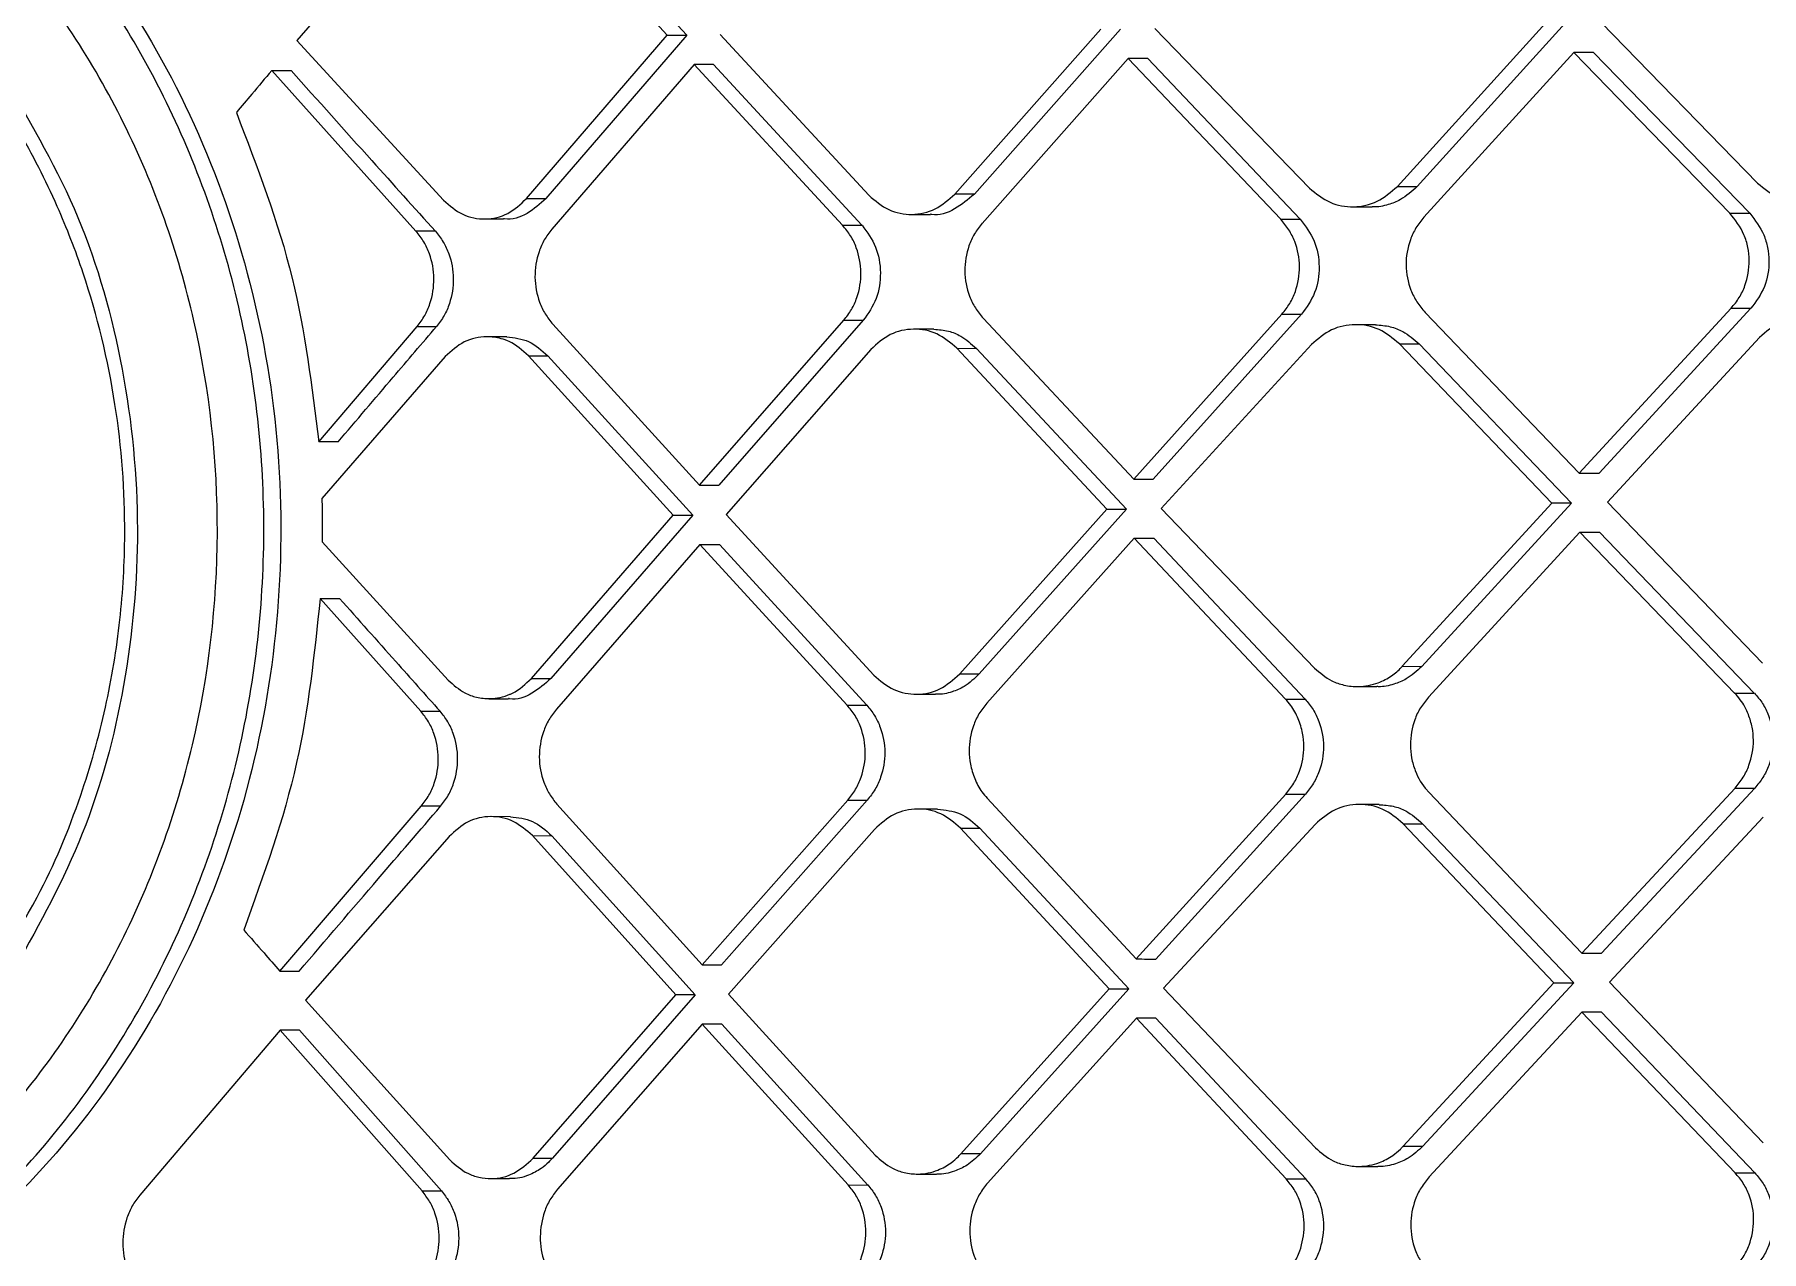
# Model space of a CAD drawing. Extents: x 939 to 1039, y 781 to 934.
# Drawn here: x 1027.015 to 1028.3, y 821.815 to 822.72 of the extents above; entities that cross this region are included whole.
import ezdxf

# ---------------------------------------------------------------- set-up
doc = ezdxf.new("R2010")
doc.units = 0
doc.header["$MEASUREMENT"] = 0
doc.layers.add('1', color=4, linetype='Continuous')

# ---------------------------------------------------------------- blocks, each defined once
blk = doc.blocks.new('Envoy')
at = {"layer": '1', "color": 3, "linetype": 'Continuous', "lineweight": 25}
for p, q in [((88.6616, 23.6634), (88.5565, 23.5415)), ((88.832, 23.5454), (88.7235, 23.6639)), ((88.738, 23.6639), (88.8465, 23.5454)), ((89.046, 23.4273), (89.1545, 23.5499)), ((89.1691, 23.5499), (89.0605, 23.4273)), ((89.1948, 23.5505), (89.3098, 23.4317)), ((89.3752, 23.4329), (89.4854, 23.5544)), ((89.5001, 23.5544), (89.3898, 23.4329)), ((89.5267, 23.555), (89.6431, 23.4353)), ((88.5565, 23.5415), (88.6655, 23.4227)), ((88.7274, 23.424), (88.832, 23.5454)), ((88.8465, 23.5454), (88.7418, 23.4239)), ((88.832, 23.5454), (88.8465, 23.5454)), ((88.8713, 23.546), (88.982, 23.4264)), ((88.852, 23.5237), (88.7461, 23.4011)), ((88.9624, 23.4041), (88.852, 23.5237)), ((88.8665, 23.5237), (88.852, 23.5237)), ((88.8665, 23.5237), (88.9769, 23.4041)), ((89.175, 23.5282), (89.0663, 23.4055)), ((89.1896, 23.5282), (89.175, 23.5282)), ((89.2884, 23.4086), (89.175, 23.5282)), ((89.1896, 23.5282), (89.303, 23.4086)), ((89.5064, 23.5327), (89.3949, 23.41)), ((89.5211, 23.5327), (89.5064, 23.5327)), ((89.6226, 23.4131), (89.5064, 23.5327)), ((89.5211, 23.5327), (89.6373, 23.413)), ((88.6451, 23.3996), (88.5378, 23.5192)), ((88.5378, 23.5192), (88.5522, 23.5192)), ((88.7274, 23.424), (88.7418, 23.4239)), ((89.0605, 23.4273), (89.046, 23.4273)), ((89.3752, 23.4329), (89.3898, 23.4329)), ((88.6958, 23.4089), (88.7103, 23.4089)), ((89.0135, 23.4122), (89.028, 23.4122)), ((89.2884, 23.4086), (89.303, 23.4086)), ((89.3418, 23.4178), (89.3565, 23.4178)), ((89.6226, 23.4131), (89.6373, 23.413)), ((88.6596, 23.3996), (88.6451, 23.3996)), ((88.9624, 23.4041), (88.9769, 23.4041)), ((88.747, 23.3304), (88.856, 23.2107)), ((88.856, 23.2107), (88.9634, 23.3334)), ((88.9779, 23.3334), (88.8705, 23.2107)), ((88.9634, 23.3334), (88.9778, 23.3334)), ((89.0672, 23.3348), (89.1791, 23.2152)), ((89.1791, 23.2152), (89.2893, 23.3379)), ((89.3039, 23.3379), (89.1936, 23.2152)), ((89.2893, 23.3379), (89.3039, 23.3379)), ((89.3958, 23.3393), (89.5105, 23.2197)), ((89.5105, 23.2197), (89.6235, 23.3424)), ((89.6382, 23.3423), (89.5252, 23.2197)), ((89.6235, 23.3424), (89.6382, 23.3423)), ((88.5728, 23.2429), (88.646, 23.3289)), ((88.646, 23.3289), (88.6604, 23.3289)), ((88.7126, 23.3211), (88.6981, 23.3211)), ((89.0304, 23.3267), (89.0159, 23.3268)), ((89.3589, 23.3301), (89.3443, 23.3301)), ((89.6446, 23.3206), (89.5314, 23.198)), ((88.6669, 23.3064), (88.5751, 23.2009)), ((88.7289, 23.3069), (88.7433, 23.3069)), ((88.8365, 23.1885), (88.7289, 23.3069)), ((88.7433, 23.3069), (88.851, 23.1885)), ((88.9835, 23.3117), (88.8758, 23.189)), ((89.0475, 23.3126), (89.062, 23.3125)), ((89.1591, 23.193), (89.0475, 23.3126)), ((89.062, 23.3125), (89.1737, 23.1929)), ((89.3113, 23.3154), (89.1994, 23.1935)), ((89.3767, 23.3159), (89.3913, 23.3159)), ((89.49, 23.1974), (89.3767, 23.3159)), ((89.3913, 23.3159), (89.5047, 23.1974)), ((88.5872, 23.2429), (88.5728, 23.2429)), ((89.1791, 23.2152), (89.1936, 23.2152)), ((89.5105, 23.2197), (89.5252, 23.2197)), ((88.856, 23.2107), (88.8705, 23.2107)), ((88.8758, 23.189), (88.9856, 23.0694)), ((89.0496, 23.0703), (89.1591, 23.193)), ((89.1737, 23.1929), (89.0641, 23.0703)), ((89.1591, 23.193), (89.1736, 23.1929)), ((89.1994, 23.1935), (89.3135, 23.0747)), ((89.3788, 23.076), (89.49, 23.1974)), ((89.5047, 23.1974), (89.3934, 23.0759)), ((89.5047, 23.1974), (89.49, 23.1974)), ((89.5314, 23.198), (89.6468, 23.0784)), ((88.731, 23.067), (88.8365, 23.1885)), ((88.851, 23.1884), (88.7455, 23.067)), ((88.8365, 23.1885), (88.851, 23.1884)), ((88.5754, 23.1686), (88.6691, 23.0658)), ((88.8564, 23.1667), (88.7496, 23.0441)), ((88.9659, 23.0471), (88.8564, 23.1667)), ((88.8564, 23.1667), (88.8708, 23.1667)), ((88.8708, 23.1667), (88.9804, 23.0471)), ((89.1795, 23.1712), (89.0697, 23.0486)), ((89.2919, 23.0516), (89.1795, 23.1712)), ((89.1795, 23.1712), (89.194, 23.1712)), ((89.194, 23.1712), (89.3065, 23.0516)), ((89.5109, 23.1757), (89.3984, 23.0531)), ((89.5109, 23.1757), (89.5256, 23.1757)), ((89.626, 23.0561), (89.5109, 23.1757)), ((89.5256, 23.1757), (89.6407, 23.0561)), ((88.6486, 23.0426), (88.5738, 23.1265)), ((89.3788, 23.076), (89.3934, 23.0759)), ((88.731, 23.067), (88.7455, 23.067)), ((89.0496, 23.0703), (89.0641, 23.0703)), ((89.3454, 23.0609), (89.36, 23.0609)), ((88.6994, 23.0519), (88.7139, 23.0519)), ((89.0172, 23.0552), (89.0316, 23.0552)), ((89.2919, 23.0516), (89.3064, 23.0516)), ((89.626, 23.0561), (89.6407, 23.0561)), ((88.6486, 23.0426), (88.663, 23.0426)), ((88.9659, 23.0471), (88.9804, 23.0471)), ((89.5124, 22.8627), (89.6264, 22.9854)), ((89.6411, 22.9854), (89.527, 22.8627)), ((89.6264, 22.9854), (89.6411, 22.9854)), ((88.5439, 22.8493), (88.649, 22.9719)), ((88.6634, 22.9719), (88.649, 22.9719)), ((88.75, 22.9734), (88.858, 22.8538)), ((88.858, 22.8538), (88.9663, 22.9764)), ((88.9808, 22.9764), (88.8725, 22.8538)), ((88.9663, 22.9764), (88.9808, 22.9764)), ((89.0701, 22.9779), (89.181, 22.8583)), ((89.181, 22.8583), (89.2922, 22.9809)), ((89.3068, 22.9809), (89.1956, 22.8582)), ((89.2922, 22.9809), (89.3068, 22.9809)), ((89.3617, 22.9731), (89.3471, 22.9731)), ((89.3987, 22.9824), (89.5124, 22.8627)), ((88.7155, 22.9641), (88.7011, 22.9642)), ((89.0332, 22.9698), (89.0187, 22.9698)), ((89.314, 22.9584), (89.2012, 22.8365)), ((89.3794, 22.9589), (89.394, 22.9589)), ((89.4917, 22.8405), (89.3794, 22.9589)), ((89.394, 22.9589), (89.5064, 22.8404)), ((89.6473, 22.9637), (89.5331, 22.841)), ((88.6697, 22.9494), (88.563, 22.8276)), ((88.8385, 22.8315), (88.7317, 22.95)), ((88.7317, 22.95), (88.7461, 22.9499)), ((88.7461, 22.9499), (88.8529, 22.8315)), ((88.9862, 22.9547), (88.8777, 22.8321)), ((89.0502, 22.9556), (89.0647, 22.9556)), ((89.1609, 22.836), (89.0502, 22.9556)), ((89.0647, 22.9556), (89.1755, 22.836)), ((89.5124, 22.8627), (89.527, 22.8627)), ((88.5439, 22.8493), (88.5583, 22.8493)), ((88.858, 22.8538), (88.8725, 22.8538)), ((88.7322, 22.71), (88.8385, 22.8315)), ((88.8529, 22.8315), (88.7466, 22.71)), ((88.8529, 22.8315), (88.8385, 22.8315)), ((88.8777, 22.8321), (88.9866, 22.7124)), ((89.0505, 22.7133), (89.1609, 22.836)), ((89.1755, 22.836), (89.065, 22.7133)), ((89.1609, 22.836), (89.1754, 22.836)), ((89.2012, 22.8365), (89.3142, 22.7178)), ((89.3795, 22.719), (89.4917, 22.8405)), ((89.5064, 22.8404), (89.3942, 22.719)), ((89.4917, 22.8405), (89.5064, 22.8404)), ((89.5331, 22.841), (89.6474, 22.7214)), ((88.563, 22.8276), (88.6702, 22.7088)), ((89.5124, 22.8187), (89.3989, 22.6961)), ((89.6265, 22.6991), (89.5124, 22.8187)), ((89.5271, 22.8187), (89.5124, 22.8187)), ((89.5271, 22.8187), (89.6412, 22.6991)), ((88.544, 22.8053), (88.4396, 22.6826)), ((88.6496, 22.6857), (88.544, 22.8053)), ((88.5584, 22.8053), (88.544, 22.8053)), ((88.5584, 22.8053), (88.6641, 22.6857)), ((88.8581, 22.8098), (88.7505, 22.6871)), ((88.9667, 22.6902), (88.8581, 22.8098)), ((88.8726, 22.8098), (88.8581, 22.8098)), ((88.8726, 22.8098), (88.9812, 22.6901)), ((89.1811, 22.8143), (89.0704, 22.6916)), ((89.2924, 22.6946), (89.1811, 22.8143)), ((89.1956, 22.8142), (89.1811, 22.8143)), ((89.307, 22.6946), (89.1956, 22.8142)), ((89.3795, 22.719), (89.3942, 22.719)), ((88.7322, 22.71), (88.7466, 22.71)), ((89.065, 22.7133), (89.0505, 22.7133)), ((89.346, 22.7039), (89.3606, 22.7039)), ((88.7004, 22.6949), (88.7148, 22.6949)), ((88.9667, 22.6902), (88.9812, 22.6901)), ((89.0179, 22.6982), (89.0324, 22.6982)), ((89.2924, 22.6946), (89.307, 22.6946)), ((89.6265, 22.6991), (89.6412, 22.6991)), ((88.6496, 22.6857), (88.664, 22.6857))]:
    blk.add_line(p, q, dxfattribs=at)
for points, knots in [([(87.5349, 22.8516), (87.5162, 22.903), (87.4789, 23.0056), (87.4639, 23.177), (87.4802, 23.3468), (87.5304, 23.5054), (87.6111, 23.6413), (87.7179, 23.7454), (87.8443, 23.8105), (87.9822, 23.8328), (88.1229, 23.8105), (88.2565, 23.7448), (88.3729, 23.64), (88.4628, 23.5037), (88.5196, 23.3452), (88.5384, 23.1752), (88.5183, 23.0052), (88.4605, 22.8468), (88.37, 22.7108), (88.2537, 22.6064), (88.1202, 22.541), (87.9797, 22.5189), (87.8416, 22.5413), (87.7161, 22.6074), (87.6083, 22.7106), (87.5593, 22.8046), (87.5349, 22.8516)], [0, 0, 0, 0, 0.041607, 0.083241, 0.124868, 0.166463, 0.208051, 0.249701, 0.291426, 0.333201, 0.374969, 0.4167, 0.458391, 0.500024, 0.541607, 0.583193, 0.624799, 0.666416, 0.708056, 0.749713, 0.791382, 0.833124, 0.874939, 0.916727, 0.958401, 1, 1, 1, 1]), ([(87.9883, 23.8226), (88.0029, 23.8236), (88.0521, 23.8271), (88.1367, 23.8067), (88.2372, 23.7626), (88.3293, 23.6944), (88.4091, 23.6064), (88.4733, 23.502), (88.5187, 23.3852), (88.5437, 23.2603), (88.5468, 23.1323), (88.5283, 23.0058), (88.4888, 22.8859), (88.43, 22.7771), (88.3545, 22.6835), (88.2659, 22.6086), (88.1677, 22.5565), (88.0718, 22.5276), (88.0102, 22.5281), (87.9834, 22.5283)], [0, 0, 0, 0, 0.0260171, 0.0879202, 0.149462, 0.2113489, 0.2730527, 0.3347557, 0.39663, 0.4581783, 0.5200922, 0.5816921, 0.6434798, 0.7053165, 0.7669398, 0.8288424, 0.8903737, 0.9522569, 1, 1, 1, 1]), ([(87.5617, 22.8715), (87.5442, 22.9197), (87.509, 23.016), (87.4948, 23.177), (87.5102, 23.3363), (87.5575, 23.4852), (87.6336, 23.6127), (87.7341, 23.7103), (87.853, 23.7714), (87.9826, 23.7924), (88.1145, 23.7714), (88.2397, 23.7097), (88.3486, 23.6115), (88.4328, 23.4836), (88.4858, 23.3348), (88.5034, 23.1752), (88.4847, 23.0157), (88.4306, 22.867), (88.3459, 22.7394), (88.2371, 22.6414), (88.112, 22.58), (87.9801, 22.5593), (87.8504, 22.5804), (87.7324, 22.6424), (87.6309, 22.7392), (87.5848, 22.8274), (87.5617, 22.8715)], [0, 0, 0, 0, 0.04161, 0.083271, 0.124923, 0.166513, 0.208077, 0.24971, 0.291446, 0.33324, 0.375013, 0.416729, 0.458406, 0.500035, 0.541625, 0.583217, 0.624828, 0.666452, 0.708096, 0.749746, 0.791398, 0.83314, 0.87497, 0.916762, 0.958421, 1, 1, 1, 1]), ([(88.3044, 22.8133), (88.3253, 22.8426), (88.3616, 22.8937), (88.3954, 22.9746), (88.4151, 23.0443), (88.4259, 23.1096), (88.4302, 23.1853), (88.4236, 23.2728), (88.4038, 23.3545), (88.3776, 23.4221), (88.3484, 23.4791), (88.3078, 23.5388), (88.26, 23.5906), (88.2139, 23.6281), (88.1728, 23.6545), (88.1341, 23.6741), (88.0939, 23.6892), (88.0544, 23.6994), (88.0016, 23.7071), (87.9344, 23.7056), (87.8661, 23.6882), (87.8096, 23.6618), (87.7622, 23.6319), (87.7323, 23.6041), (87.7165, 23.5893)], [0, 0, 0, 0, 0.071766, 0.125006, 0.16829, 0.20998, 0.250059, 0.311062, 0.374943, 0.40926, 0.450926, 0.499892, 0.552971, 0.594624, 0.624816, 0.657689, 0.689469, 0.720168, 0.749799, 0.811121, 0.874697, 0.911519, 0.953228, 1, 1, 1, 1]), ([(88.3406, 23.5109), (88.3596, 23.4782), (88.3977, 23.4127), (88.4299, 23.2978), (88.4416, 23.1789), (88.4308, 23.0611), (88.4008, 22.9492), (88.3652, 22.8847), (88.3475, 22.8526)], [0, 0, 0, 0, 0.1693051, 0.3385532, 0.5080004, 0.6724765, 0.8365344, 1, 1, 1, 1]), ([(88.5378, 23.5192), (88.5329, 23.5134), (88.5241, 23.503), (88.5153, 23.4925), (88.5115, 23.4879)], [0, 0, 0, 0, 0.56, 1, 1, 1, 1]), ([(88.5522, 23.5192), (88.5722, 23.4969), (88.6079, 23.457), (88.6438, 23.4171), (88.6596, 23.3996)], [0, 0, 0, 0, 0.5600016, 1, 1, 1, 1]), ([(88.5115, 23.4879), (88.5271, 23.4474), (88.5573, 23.3689), (88.5677, 23.284), (88.5728, 23.2429)], [0, 0, 0, 0, 0.516293, 1, 1, 1, 1]), ([(89.6431, 23.4353), (89.6481, 23.4313), (89.6581, 23.4232), (89.6769, 23.42), (89.6957, 23.4237), (89.7055, 23.432), (89.7104, 23.4362)], [0, 0, 0, 0, 0.249543, 0.499845, 0.750231, 1, 1, 1, 1]), ([(88.6655, 23.4227), (88.6701, 23.4188), (88.6793, 23.4108), (88.6967, 23.4077), (88.714, 23.4115), (88.7229, 23.4198), (88.7274, 23.424)], [0, 0, 0, 0, 0.250054, 0.49996, 0.749898, 1, 1, 1, 1]), ([(88.7419, 23.4239), (88.7374, 23.42), (88.7284, 23.412), (88.7164, 23.4077), (88.7105, 23.409), (88.7103, 23.409)], [0, 0, 0, 0, 0.488505, 0.976968, 1, 1, 1, 1]), ([(88.982, 23.4264), (88.9868, 23.4223), (88.9963, 23.4143), (89.0141, 23.411), (89.0319, 23.4148), (89.0413, 23.4231), (89.046, 23.4273)], [0, 0, 0, 0, 0.250008, 0.500006, 0.750015, 1, 1, 1, 1]), ([(89.0605, 23.4273), (89.0558, 23.4233), (89.0465, 23.4153), (89.0342, 23.411), (89.0282, 23.4123), (89.028, 23.4123)], [0, 0, 0, 0, 0.491461, 0.982874, 1, 1, 1, 1]), ([(89.3098, 23.4317), (89.3147, 23.4277), (89.3246, 23.4198), (89.3427, 23.4167), (89.3607, 23.4205), (89.3704, 23.4288), (89.3752, 23.4329)], [0, 0, 0, 0, 0.249989, 0.499984, 0.74999, 1, 1, 1, 1]), ([(89.3898, 23.4329), (89.3859, 23.4293), (89.3794, 23.4234), (89.368, 23.4191), (89.3607, 23.4174), (89.3568, 23.4179), (89.3565, 23.4179)], [0, 0, 0, 0, 0.410233, 0.674148, 0.976762, 1, 1, 1, 1]), ([(89.2893, 23.3379), (89.2914, 23.3405), (89.2954, 23.3456), (89.3008, 23.3574), (89.3036, 23.3734), (89.3004, 23.3894), (89.2947, 23.401), (89.2905, 23.406), (89.2884, 23.4086)], [0, 0, 0, 0, 0.131139, 0.258291, 0.500043, 0.740588, 0.868017, 1, 1, 1, 1]), ([(89.303, 23.4086), (89.3069, 23.4034), (89.3146, 23.3932), (89.318, 23.3733), (89.315, 23.3534), (89.3076, 23.343), (89.3039, 23.3379)], [0, 0, 0, 0, 0.252097, 0.50205, 0.751005, 1, 1, 1, 1]), ([(89.3949, 23.41), (89.3928, 23.4075), (89.3888, 23.4024), (89.3833, 23.3906), (89.3805, 23.3745), (89.3837, 23.3584), (89.3895, 23.3468), (89.3937, 23.3418), (89.3958, 23.3393)], [0, 0, 0, 0, 0.130018, 0.256789, 0.500066, 0.742323, 0.869316, 1, 1, 1, 1]), ([(89.6235, 23.3424), (89.6256, 23.3449), (89.6298, 23.35), (89.6353, 23.3618), (89.6376, 23.3749), (89.6362, 23.3877), (89.6325, 23.4004), (89.6265, 23.408), (89.6226, 23.4131)], [0, 0, 0, 0, 0.131317, 0.258484, 0.500136, 0.624142, 0.750268, 1, 1, 1, 1]), ([(89.6373, 23.413), (89.6413, 23.4079), (89.6472, 23.4003), (89.6508, 23.3875), (89.6522, 23.3746), (89.6496, 23.3578), (89.642, 23.3475), (89.6382, 23.3423)], [0, 0, 0, 0, 0.251855, 0.377357, 0.502432, 0.750847, 1, 1, 1, 1]), ([(88.646, 23.3289), (88.648, 23.3315), (88.6519, 23.3366), (88.6569, 23.3484), (88.6595, 23.3644), (88.6566, 23.3804), (88.6512, 23.392), (88.6472, 23.3971), (88.6451, 23.3996)], [0, 0, 0, 0, 0.131257, 0.258488, 0.499982, 0.739684, 0.867389, 1, 1, 1, 1]), ([(88.6596, 23.3996), (88.6616, 23.397), (88.6656, 23.392), (88.671, 23.3804), (88.674, 23.3644), (88.6714, 23.3484), (88.6663, 23.3366), (88.6624, 23.3315), (88.6604, 23.3289)], [0, 0, 0, 0, 0.132318, 0.259837, 0.499547, 0.741761, 0.869008, 1, 1, 1, 1]), ([(88.7461, 23.4011), (88.7442, 23.3985), (88.7403, 23.3935), (88.7352, 23.3817), (88.7325, 23.3655), (88.7356, 23.3494), (88.741, 23.3378), (88.745, 23.3329), (88.747, 23.3304)], [0, 0, 0, 0, 0.128885, 0.255361, 0.499984, 0.743216, 0.870045, 1, 1, 1, 1]), ([(88.9634, 23.3334), (88.9654, 23.336), (88.9693, 23.3411), (88.9746, 23.3529), (88.9772, 23.3689), (88.9742, 23.3849), (88.9687, 23.3965), (88.9645, 23.4016), (88.9625, 23.4041)], [0, 0, 0, 0, 0.131075, 0.258236, 0.500008, 0.740352, 0.867853, 1, 1, 1, 1]), ([(88.977, 23.4041), (88.9807, 23.3989), (88.9883, 23.3887), (88.9916, 23.3688), (88.9887, 23.3489), (88.9815, 23.3385), (88.9779, 23.3334)], [0, 0, 0, 0, 0.252153, 0.502434, 0.751488, 1, 1, 1, 1]), ([(89.0663, 23.4056), (89.0643, 23.403), (89.0603, 23.3979), (89.055, 23.3862), (89.0523, 23.37), (89.0554, 23.3539), (89.061, 23.3423), (89.0651, 23.3374), (89.0672, 23.3348)], [0, 0, 0, 0, 0.12946, 0.256076, 0.500049, 0.742729, 0.86964, 1, 1, 1, 1]), ([(89.7119, 23.3215), (89.7069, 23.3256), (89.6969, 23.3337), (89.678, 23.3369), (89.6593, 23.3332), (89.6495, 23.3248), (89.6446, 23.3206)], [0, 0, 0, 0, 0.249629, 0.499949, 0.750369, 1, 1, 1, 1]), ([(88.5872, 23.2429), (88.6008, 23.2589), (88.6252, 23.2876), (88.6497, 23.3163), (88.6604, 23.3289)], [0, 0, 0, 0, 0.5599929, 1, 1, 1, 1]), ([(88.7289, 23.3069), (88.7243, 23.311), (88.7181, 23.3165), (88.7071, 23.3204), (88.6957, 23.3219), (88.6804, 23.3187), (88.6714, 23.3105), (88.6669, 23.3064)], [0, 0, 0, 0, 0.249822, 0.342026, 0.50058, 0.750218, 1, 1, 1, 1]), ([(88.7126, 23.321), (88.7182, 23.3204), (88.7296, 23.3192), (88.7387, 23.311), (88.7433, 23.3069)], [0, 0, 0, 0, 0.494264, 1, 1, 1, 1]), ([(89.0475, 23.3126), (89.0427, 23.3166), (89.0332, 23.3247), (89.0152, 23.3279), (88.9973, 23.3242), (88.9881, 23.3159), (88.9835, 23.3117)], [0, 0, 0, 0, 0.249978, 0.499998, 0.75004, 1, 1, 1, 1]), ([(89.0304, 23.3267), (89.034, 23.3264), (89.0409, 23.3259), (89.052, 23.3214), (89.0582, 23.3159), (89.062, 23.3125)], [0, 0, 0, 0, 0.313461, 0.591955, 1, 1, 1, 1]), ([(89.3767, 23.3159), (89.3718, 23.3199), (89.3622, 23.328), (89.3439, 23.3312), (89.3256, 23.3277), (89.3161, 23.3195), (89.3113, 23.3154)], [0, 0, 0, 0, 0.249829, 0.499997, 0.750175, 1, 1, 1, 1]), ([(89.3589, 23.33), (89.3626, 23.3298), (89.3696, 23.3292), (89.381, 23.3248), (89.3874, 23.3192), (89.3913, 23.3159)], [0, 0, 0, 0, 0.312783, 0.588941, 1, 1, 1, 1]), ([(88.5751, 23.2009), (88.5753, 23.1948), (88.5755, 23.1841), (88.5754, 23.1733), (88.5754, 23.1686)], [0, 0, 0, 0, 0.559902, 1, 1, 1, 1]), ([(88.5738, 23.1265), (88.5695, 23.0853), (88.5606, 23.0001), (88.5319, 22.9208), (88.517, 22.8798)], [0, 0, 0, 0, 0.483353, 1, 1, 1, 1]), ([(88.5738, 23.1265), (88.5765, 23.1265), (88.5814, 23.1265), (88.5862, 23.1265), (88.5882, 23.1265)], [0, 0, 0, 0, 0.570029, 1, 1, 1, 1]), ([(88.5882, 23.1265), (88.6022, 23.1108), (88.6271, 23.0829), (88.652, 23.0549), (88.663, 23.0426)], [0, 0, 0, 0, 0.560003, 1, 1, 1, 1]), ([(89.3135, 23.0747), (89.3176, 23.0712), (89.3243, 23.0655), (89.3358, 23.0616), (89.3476, 23.0603), (89.3599, 23.0627), (89.3705, 23.0683), (89.3763, 23.073), (89.3786, 23.0757), (89.3788, 23.0759)], [0, 0, 0, 0, 0.215227, 0.348991, 0.499918, 0.706335, 0.858645, 0.985049, 1, 1, 1, 1]), ([(89.3934, 23.0759), (89.3897, 23.0725), (89.3834, 23.0667), (89.3721, 23.0623), (89.3646, 23.0605), (89.3604, 23.0609), (89.36, 23.061)], [0, 0, 0, 0, 0.390639, 0.656668, 0.969375, 1, 1, 1, 1]), ([(88.6691, 23.0658), (88.673, 23.0622), (88.6794, 23.0565), (88.6904, 23.0526), (88.7018, 23.0513), (88.7109, 23.0533), (88.7216, 23.0581), (88.7266, 23.0628), (88.731, 23.067)], [0, 0, 0, 0, 0.219591, 0.352497, 0.50052, 0.720236, 0.750392, 1, 1, 1, 1]), ([(88.7455, 23.067), (88.741, 23.063), (88.732, 23.055), (88.72, 23.0507), (88.7142, 23.052), (88.7139, 23.0521)], [0, 0, 0, 0, 0.488513, 0.977021, 1, 1, 1, 1]), ([(88.9856, 23.0694), (88.9904, 23.0654), (89, 23.0573), (89.0178, 23.0541), (89.0355, 23.0578), (89.0449, 23.0661), (89.0496, 23.0703)], [0, 0, 0, 0, 0.250012, 0.500003, 0.750002, 1, 1, 1, 1]), ([(89.0641, 23.0703), (89.0606, 23.0669), (89.0545, 23.0611), (89.0434, 23.0566), (89.036, 23.0548), (89.0319, 23.0553), (89.0316, 23.0553)], [0, 0, 0, 0, 0.385987, 0.654333, 0.972398, 1, 1, 1, 1]), ([(89.0697, 23.0486), (89.0677, 23.046), (89.0637, 23.0409), (89.0583, 23.0291), (89.056, 23.0161), (89.0573, 23.0027), (89.0605, 22.9922), (89.0649, 22.9837), (89.0687, 22.9794), (89.0701, 22.9779)], [0, 0, 0, 0, 0.130549, 0.257424, 0.4994, 0.624508, 0.769366, 0.919257, 1, 1, 1, 1]), ([(89.2922, 22.9809), (89.2943, 22.9835), (89.2984, 22.9886), (89.3039, 23.0004), (89.3062, 23.0134), (89.3049, 23.0268), (89.3017, 23.0372), (89.2972, 23.0457), (89.2933, 23.0501), (89.2919, 23.0516)], [0, 0, 0, 0, 0.132157, 0.259616, 0.499695, 0.624346, 0.768813, 0.918076, 1, 1, 1, 1]), ([(89.3065, 23.0516), (89.3086, 23.0491), (89.3127, 23.0441), (89.3183, 23.0325), (89.3214, 23.0165), (89.3185, 23.0004), (89.313, 22.9886), (89.3089, 22.9835), (89.3068, 22.9809)], [0, 0, 0, 0, 0.130676, 0.257652, 0.499947, 0.740109, 0.867664, 1, 1, 1, 1]), ([(89.3984, 23.0531), (89.3963, 23.0505), (89.3921, 23.0454), (89.3866, 23.0336), (89.3843, 23.0206), (89.3855, 23.0077), (89.389, 22.9958), (89.3937, 22.9873), (89.3982, 22.9828), (89.3987, 22.9823)], [0, 0, 0, 0, 0.130912, 0.257907, 0.49965, 0.624457, 0.750309, 0.974639, 1, 1, 1, 1]), ([(89.6264, 22.9854), (89.6285, 22.988), (89.6327, 22.9931), (89.6383, 23.0049), (89.6407, 23.0179), (89.6394, 23.0307), (89.6363, 23.0411), (89.6318, 23.0498), (89.6275, 23.0545), (89.626, 23.0561)], [0, 0, 0, 0, 0.132146, 0.259548, 0.499794, 0.623974, 0.749821, 0.914247, 1, 1, 1, 1]), ([(89.6408, 23.0561), (89.6429, 23.0535), (89.6472, 23.0486), (89.6529, 23.0369), (89.656, 23.0209), (89.653, 23.0048), (89.6474, 22.993), (89.6432, 22.988), (89.6411, 22.9854)], [0, 0, 0, 0, 0.131252, 0.258533, 0.500644, 0.740756, 0.868047, 1, 1, 1, 1]), ([(88.649, 22.9719), (88.651, 22.9746), (88.655, 22.9797), (88.6601, 22.9915), (88.6628, 23.0076), (88.6599, 23.0235), (88.6546, 23.0351), (88.6506, 23.0401), (88.6486, 23.0426)], [0, 0, 0, 0, 0.133124, 0.260967, 0.500014, 0.742105, 0.869212, 1, 1, 1, 1]), ([(88.6634, 22.9719), (88.6654, 22.9745), (88.6694, 22.9797), (88.6745, 22.9915), (88.6761, 23.0012), (88.6761, 23.0138), (88.6743, 23.0235), (88.669, 23.0351), (88.665, 23.0401), (88.663, 23.0426)], [0, 0, 0, 0, 0.132802, 0.260487, 0.499597, 0.499627, 0.742388, 0.869451, 1, 1, 1, 1]), ([(88.7496, 23.0441), (88.7476, 23.0415), (88.7437, 23.0364), (88.7385, 23.0247), (88.7357, 23.0085), (88.7387, 22.9924), (88.7441, 22.9808), (88.748, 22.9759), (88.75, 22.9734)], [0, 0, 0, 0, 0.130361, 0.257291, 0.499988, 0.745186, 0.871515, 1, 1, 1, 1]), ([(88.9663, 22.9764), (88.9684, 22.979), (88.9724, 22.9842), (88.9777, 22.996), (88.9805, 23.012), (88.9775, 23.028), (88.972, 23.0396), (88.968, 23.0446), (88.9659, 23.0471)], [0, 0, 0, 0, 0.132496, 0.260137, 0.500011, 0.742218, 0.869279, 1, 1, 1, 1]), ([(88.9804, 23.0471), (88.9825, 23.0446), (88.9865, 23.0396), (88.992, 23.028), (88.995, 23.012), (88.9922, 22.996), (88.9869, 22.9842), (88.9829, 22.979), (88.9808, 22.9764)], [0, 0, 0, 0, 0.130506, 0.257477, 0.499942, 0.739866, 0.867519, 1, 1, 1, 1]), ([(88.5583, 22.8493), (88.5779, 22.8722), (88.6128, 22.9131), (88.648, 22.9539), (88.6634, 22.9719)], [0, 0, 0, 0, 0.560001, 1, 1, 1, 1]), ([(89.3794, 22.9589), (89.3746, 22.963), (89.3649, 22.971), (89.3467, 22.9743), (89.3284, 22.9707), (89.3188, 22.9625), (89.314, 22.9584)], [0, 0, 0, 0, 0.249905, 0.500157, 0.750201, 1, 1, 1, 1]), ([(89.3617, 22.973), (89.3652, 22.9728), (89.372, 22.9724), (89.3834, 22.9681), (89.39, 22.9624), (89.394, 22.9589)], [0, 0, 0, 0, 0.296217, 0.570288, 1, 1, 1, 1]), ([(88.7317, 22.95), (88.7271, 22.954), (88.718, 22.962), (88.7007, 22.9653), (88.6833, 22.9617), (88.6743, 22.9535), (88.6697, 22.9494)], [0, 0, 0, 0, 0.250119, 0.500082, 0.749944, 1, 1, 1, 1]), ([(88.7154, 22.9641), (88.7211, 22.9634), (88.7324, 22.9622), (88.7415, 22.9541), (88.7461, 22.9499)], [0, 0, 0, 0, 0.494216, 1, 1, 1, 1]), ([(89.0502, 22.9556), (89.0455, 22.9596), (89.0361, 22.9677), (89.0181, 22.9709), (89.0002, 22.9672), (88.9909, 22.9589), (88.9862, 22.9547)], [0, 0, 0, 0, 0.250031, 0.500117, 0.75004, 1, 1, 1, 1]), ([(89.0332, 22.9696), (89.0389, 22.9691), (89.0506, 22.9679), (89.06, 22.9597), (89.0647, 22.9556)], [0, 0, 0, 0, 0.491179, 1, 1, 1, 1]), ([(88.517, 22.8798), (88.522, 22.8741), (88.531, 22.8639), (88.5399, 22.8538), (88.5439, 22.8493)], [0, 0, 0, 0, 0.559976, 1, 1, 1, 1]), ([(89.181, 22.8583), (89.1837, 22.8583), (89.1886, 22.8582), (89.1934, 22.8582), (89.1956, 22.8582)], [0, 0, 0, 0, 0.560011, 1, 1, 1, 1]), ([(89.3142, 22.7178), (89.3184, 22.7142), (89.3252, 22.7084), (89.3367, 22.7046), (89.3485, 22.7033), (89.3607, 22.7058), (89.3708, 22.7111), (89.3763, 22.7157), (89.3788, 22.7181), (89.3795, 22.7189), (89.3795, 22.719)], [0, 0, 0, 0, 0.220771, 0.353185, 0.500058, 0.709656, 0.863013, 0.959863, 0.995284, 1, 1, 1, 1]), ([(89.3942, 22.719), (89.3907, 22.7158), (89.3846, 22.7101), (89.3732, 22.7054), (89.3654, 22.7035), (89.3609, 22.704), (89.3606, 22.704)], [0, 0, 0, 0, 0.363047, 0.638271, 0.975498, 1, 1, 1, 1]), ([(88.6702, 22.7088), (88.6745, 22.705), (88.6811, 22.6992), (88.6921, 22.6955), (88.7038, 22.6943), (88.7186, 22.6976), (88.7276, 22.7059), (88.7322, 22.71)], [0, 0, 0, 0, 0.235067, 0.364196, 0.500735, 0.75022, 1, 1, 1, 1]), ([(88.7466, 22.71), (88.7457, 22.709), (88.7431, 22.7062), (88.7374, 22.7015), (88.728, 22.6967), (88.7198, 22.6944), (88.7151, 22.695), (88.7148, 22.695)], [0, 0, 0, 0, 0.10531, 0.303412, 0.594017, 0.976712, 1, 1, 1, 1]), ([(88.9866, 22.7124), (88.9907, 22.7088), (88.9973, 22.7029), (89.0086, 22.699), (89.0201, 22.6976), (89.0323, 22.7001), (89.0422, 22.7056), (89.0474, 22.7101), (89.0497, 22.7124), (89.0503, 22.7131), (89.0505, 22.7133), (89.0505, 22.7133)], [0, 0, 0, 0, 0.223283, 0.355072, 0.500018, 0.71315, 0.867707, 0.963382, 0.989072, 0.998649, 1, 1, 1, 1]), ([(89.065, 22.7133), (89.0618, 22.7103), (89.056, 22.7047), (89.0449, 22.6998), (89.037, 22.6978), (89.0326, 22.6983), (89.0324, 22.6983)], [0, 0, 0, 0, 0.344866, 0.627237, 0.982412, 1, 1, 1, 1]), ([(88.9665, 22.6195), (88.9686, 22.6221), (88.9727, 22.6273), (88.9781, 22.6391), (88.9809, 22.6551), (88.9781, 22.6711), (88.9727, 22.6827), (88.9687, 22.6877), (88.9667, 22.6902)], [0, 0, 0, 0, 0.134119, 0.262253, 0.499978, 0.743956, 0.870576, 1, 1, 1, 1]), ([(88.9812, 22.6902), (88.9832, 22.6877), (88.9872, 22.6827), (88.9926, 22.6711), (88.9955, 22.6551), (88.9926, 22.6391), (88.9872, 22.6273), (88.9831, 22.6221), (88.981, 22.6194)], [0, 0, 0, 0, 0.129011, 0.255424, 0.49968, 0.737474, 0.86573, 1, 1, 1, 1]), ([(89.0704, 22.6916), (89.0684, 22.689), (89.0643, 22.6839), (89.0589, 22.6721), (89.0559, 22.656), (89.0588, 22.6399), (89.0642, 22.6283), (89.0682, 22.6234), (89.0702, 22.6209)], [0, 0, 0, 0, 0.132007, 0.259465, 0.499862, 0.745886, 0.872008, 1, 1, 1, 1]), ([(89.2922, 22.6239), (89.2943, 22.6266), (89.2985, 22.6317), (89.304, 22.6435), (89.307, 22.6596), (89.3041, 22.6756), (89.2986, 22.6872), (89.2945, 22.6921), (89.2924, 22.6947)], [0, 0, 0, 0, 0.133565, 0.261512, 0.499888, 0.743571, 0.870272, 1, 1, 1, 1]), ([(89.3068, 22.6239), (89.3089, 22.6265), (89.3131, 22.6317), (89.3187, 22.6435), (89.3216, 22.6597), (89.3187, 22.6757), (89.3132, 22.6873), (89.3091, 22.6922), (89.307, 22.6946)], [0, 0, 0, 0, 0.133297, 0.261513, 0.502009, 0.745921, 0.871749, 1, 1, 1, 1]), ([(89.3989, 22.6961), (89.3968, 22.6935), (89.3926, 22.6884), (89.387, 22.6766), (89.384, 22.6605), (89.3869, 22.6444), (89.3925, 22.6328), (89.3966, 22.6279), (89.3986, 22.6254)], [0, 0, 0, 0, 0.132044, 0.25947, 0.49974, 0.745, 0.871334, 1, 1, 1, 1]), ([(89.6262, 22.6284), (89.6284, 22.631), (89.6327, 22.6362), (89.6383, 22.6479), (89.6414, 22.664), (89.6385, 22.68), (89.6328, 22.6917), (89.6286, 22.6966), (89.6265, 22.6991)], [0, 0, 0, 0, 0.133331, 0.261128, 0.499816, 0.743127, 0.869919, 1, 1, 1, 1]), ([(89.6412, 22.6991), (89.6433, 22.6966), (89.6475, 22.6916), (89.6532, 22.68), (89.6562, 22.6639), (89.6531, 22.6479), (89.6474, 22.6361), (89.6431, 22.631), (89.6409, 22.6284)], [0, 0, 0, 0, 0.130255, 0.257159, 0.500656, 0.739231, 0.866904, 1, 1, 1, 1]), ([(88.4396, 22.6826), (88.4376, 22.68), (88.4338, 22.6749), (88.4287, 22.663), (88.426, 22.6469), (88.4291, 22.6272), (88.4361, 22.617), (88.4396, 22.6119)], [0, 0, 0, 0, 0.132424, 0.260206, 0.500642, 0.750423, 1, 1, 1, 1]), ([(88.6495, 22.615), (88.6516, 22.6176), (88.6556, 22.6229), (88.6608, 22.6347), (88.6635, 22.6507), (88.6607, 22.6666), (88.6555, 22.6782), (88.6516, 22.6832), (88.6496, 22.6857)], [0, 0, 0, 0, 0.135332, 0.263925, 0.500056, 0.744413, 0.87093, 1, 1, 1, 1]), ([(88.6641, 22.6857), (88.666, 22.6832), (88.6699, 22.6782), (88.6752, 22.6666), (88.678, 22.6507), (88.6752, 22.6347), (88.67, 22.6229), (88.666, 22.6176), (88.664, 22.615)], [0, 0, 0, 0, 0.128519, 0.254776, 0.499609, 0.735846, 0.864561, 1, 1, 1, 1]), ([(88.7505, 22.6871), (88.7485, 22.6845), (88.7445, 22.6794), (88.7393, 22.6676), (88.7365, 22.6515), (88.7396, 22.6318), (88.7468, 22.6216), (88.7504, 22.6164)], [0, 0, 0, 0, 0.132203, 0.25984, 0.500592, 0.748037, 1, 1, 1, 1])]:
    blk.add_open_spline(points, degree=3, knots=knots, dxfattribs=at)

msp = doc.modelspace()

# ---------------------------------------------------------------- block references
at = {"layer": '1'}
msp.add_blockref('Envoy', (938.6538, 799.1744), dxfattribs=at)

doc.saveas('drawing.dxf')
